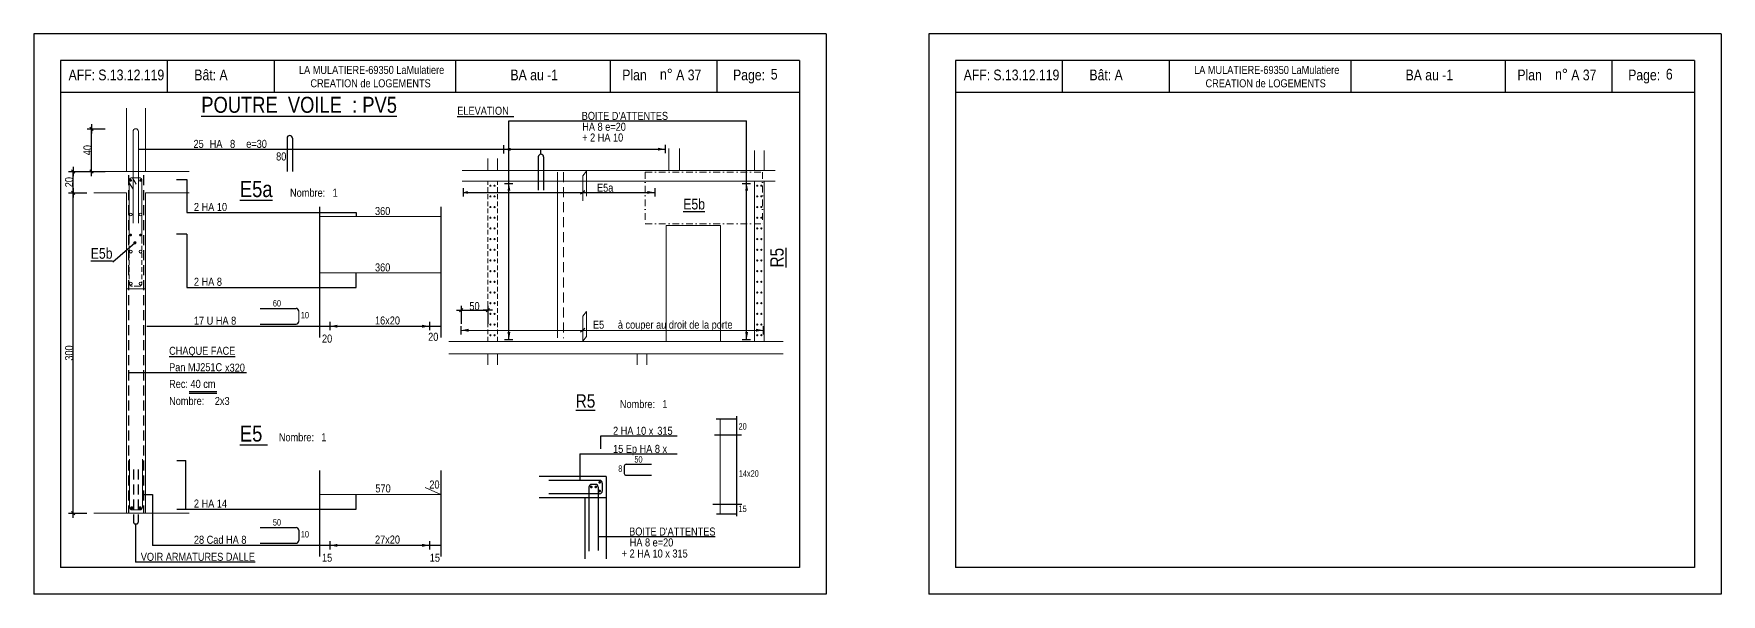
# Model space of a CAD drawing. Header units: metres. Extents: x -9927 to 45032, y -190416 to 12166.
# Drawn here: x 5888 to 9050, y -165593 to -164543 of the extents above; entities that cross this region are included whole.
import ezdxf
from ezdxf.enums import TextEntityAlignment as Align

# ---------------------------------------------------------------- set-up
doc = ezdxf.new("R2010")
doc.units = ezdxf.units.M
doc.header["$PDMODE"] = 65
for name, pattern in [('CACHE2', [0.1875, 0.125, -0.0625]), ('CACHEx2', [19.05, 12.7, -6.35]), ('TIRETPT2', [12.7, 6.35, -3.175, 0, -3.175])]:
    doc.linetypes.add(name, pattern=pattern)
for name, color, linetype in [('01_cote_gen', 4, 'Continuous'), ('01_fenetres', 171, 'Continuous'), ('01_linteaux', 3, 'Continuous'), ('01_murs_coup', 5, 'Continuous'), ('01_sem', 42, 'Continuous'), ('01_texte', 230, 'Continuous'), ('AA_COTES', 2, 'Continuous')]:
    doc.layers.add(name, color=color, linetype=linetype)
doc.styles.add('STYLE2', font='ARIALN.TTF')
doc.dimstyles.new('JB25', dxfattribs={"dimscale": 0.1, "dimtxt": 150, "dimasz": 17, "dimexe": 0.1, "dimexo": 0.1, "dimgap": 0.09, "dimtad": 1, "dimdec": 1, "dimlfac": 0.5, "dimdsep": 46, "dimtxsty": 'STYLE2', "dimblk1": 'BOND_G', "dimblk2": 'BOND_D', "dimsah": 1, "dimcen": 1.5, "dimdle": 0.01, "dimse1": 1, "dimse2": 1, "dimclrd": 4, "dimclre": 2, "dimclrt": 5, "dimadec": 0, "dimazin": 0, "dimtfac": 2.333333, "dimtdec": 1, "dimtix": 1, "dimtmove": 2, "dimatfit": 3, "dimldrblk": 'BOND_G', "dimfxl": 1, "dimtolj": 1, "dimtzin": 0, "dimarcsym": 0})

# ---------------------------------------------------------------- blocks, each defined once
blk = doc.blocks.new('BOND_G')
at = {"layer": 'AA_COTES', "color": 0}
for p, q in [((5, 0), (-5, 0)), ((1.8, 1.8), (-1.8, -1.8)), ((0, -5), (0, 15))]:
    blk.add_line(p, q, dxfattribs=at)
blk = doc.blocks.new('BOND_D')
at = {"layer": 'AA_COTES', "color": 0}
for p, q in [((5, 0), (-5, 0)), ((-1.8, -1.8), (1.8, 1.8)), ((0, 5), (0, -15))]:
    blk.add_line(p, q, dxfattribs=at)
blk = doc.blocks.new('*D1632')
at = {"layer": '01_cote_gen', "color": 4, "lineweight": -2, "ltscale": 0.5, "transparency": 16777216}
blk.add_line((5961.8, -165439.3), (5961.8, -164842.7), dxfattribs=at)
at = {"layer": 'DEFPOINTS', "color": 0, "lineweight": 0, "ltscale": 0.5, "transparency": 16777216}
for p in [(5961.8, -164841), (6000.4, -164841), (6025.8, -165441)]:
    blk.add_point(p, dxfattribs=at)
at = {"layer": '01_cote_gen', "color": 4, "lineweight": -2, "ltscale": 0.5, "transparency": 16777216, "xscale": 1.7, "yscale": 1.7, "zscale": 1.7}
for name, p, rotation in [('BOND_D', (5961.8, -164841), 90), ('BOND_G', (5961.8, -165441), 270)]:
    blk.add_blockref(name, p, dxfattribs=dict(at, rotation=rotation))
at = {"layer": '01_cote_gen', "color": 5, "lineweight": 0, "ltscale": 0.5, "transparency": 16777216, "insert": (5954.1, -165141), "char_height": 15, "attachment_point": 5, "rotation": 90, "style": 'STYLE2'}
blk.add_mtext('\\A1;300', dxfattribs=at)
blk = doc.blocks.new('*D1633')
at = {"layer": '01_cote_gen', "color": 4, "lineweight": -2, "ltscale": 0.5, "transparency": 16777216}
blk.add_line((5961.8, -164839.3), (5961.8, -164802.7), dxfattribs=at)
at = {"layer": 'DEFPOINTS', "color": 0, "lineweight": 0, "ltscale": 0.5, "transparency": 16777216}
for p in [(5961.8, -164801), (6000.4, -164801), (6000.4, -164841)]:
    blk.add_point(p, dxfattribs=at)
at = {"layer": '01_cote_gen', "color": 4, "lineweight": -2, "ltscale": 0.5, "transparency": 16777216, "xscale": 1.7, "yscale": 1.7, "zscale": 1.7}
for name, p, rotation in [('BOND_D', (5961.8, -164801), 90), ('BOND_G', (5961.8, -164841), 270)]:
    blk.add_blockref(name, p, dxfattribs=dict(at, rotation=rotation))
at = {"layer": '01_cote_gen', "color": 5, "lineweight": 0, "ltscale": 0.5, "transparency": 16777216, "insert": (5954.1, -164821), "char_height": 15, "attachment_point": 5, "rotation": 90, "style": 'STYLE2'}
blk.add_mtext('\\A1;20', dxfattribs=at)
blk = doc.blocks.new('*D1634')
at = {"layer": '01_cote_gen', "color": 4, "lineweight": -2, "ltscale": 0.5, "transparency": 16777216}
blk.add_line((5996.3, -164799.3), (5996.3, -164722.7), dxfattribs=at)
at = {"layer": 'DEFPOINTS', "color": 0, "lineweight": 0, "ltscale": 0.5, "transparency": 16777216}
for p in [(5996.3, -164721), (6079.1, -164721), (6022, -164801)]:
    blk.add_point(p, dxfattribs=at)
at = {"layer": '01_cote_gen', "color": 4, "lineweight": -2, "ltscale": 0.5, "transparency": 16777216, "xscale": 1.7, "yscale": 1.7, "zscale": 1.7}
for name, p, rotation in [('BOND_D', (5996.3, -164721), 90), ('BOND_G', (5996.3, -164801), 270)]:
    blk.add_blockref(name, p, dxfattribs=dict(at, rotation=rotation))
at = {"layer": '01_cote_gen', "color": 5, "lineweight": 0, "ltscale": 0.5, "transparency": 16777216, "insert": (5988.6, -164761), "char_height": 15, "attachment_point": 5, "rotation": 90, "style": 'STYLE2'}
blk.add_mtext('\\A1;40', dxfattribs=at)
blk = doc.blocks.new('*D1631')
at = {"layer": '01_cote_gen', "color": 4, "lineweight": -2, "ltscale": 0.5, "transparency": 16777216}
blk.add_line((6690.6, -165060.9), (6737.2, -165060.9), dxfattribs=at)
at = {"layer": 'DEFPOINTS', "color": 0, "lineweight": 0, "ltscale": 0.5, "transparency": 16777216}
for p in [(6688.9, -165062.3), (6738.9, -165060.9), (6738.9, -165062.3)]:
    blk.add_point(p, dxfattribs=at)
at = {"layer": '01_cote_gen', "color": 4, "lineweight": -2, "ltscale": 0.5, "transparency": 16777216, "xscale": 1.7, "yscale": 1.7, "zscale": 1.7, "rotation": 180}
blk.add_blockref('BOND_G', (6688.9, -165060.9), dxfattribs=at)
at = {"layer": '01_cote_gen', "color": 4, "lineweight": -2, "ltscale": 0.5, "transparency": 16777216, "xscale": 1.7, "yscale": 1.7, "zscale": 1.7}
blk.add_blockref('BOND_D', (6738.9, -165060.9), dxfattribs=at)
at = {"layer": '01_cote_gen', "color": 5, "lineweight": 0, "ltscale": 0.5, "transparency": 16777216, "insert": (6713.9, -165053.3), "char_height": 15, "attachment_point": 5, "style": 'STYLE2'}
blk.add_mtext('\\A1;50', dxfattribs=at)

msp = doc.modelspace()

# ---------------------------------------------------------------- linework, layer by layer
at = {"layer": '01_cote_gen', "color": 2, "lineweight": 0, "ltscale": 0.5}
for p, q in [((7238.85, -164761.88), (7238.85, -164799.31)), ((7256.85, -164761.88), (7256.85, -164799.31)), ((6738.85, -164799.31), (6738.85, -164776.34)), ((6756.85, -164799.31), (6756.85, -164776.34)), ((6066.73, -164822.04), (6073.97, -164833.93)), ((6072.73, -164812.58), (6079.97, -164824.47)), ((7238.85, -164819.31), (7238.85, -165119.31)), ((7256.85, -164819.31), (7256.85, -165119.31)), ((7072.85, -164902.31), (7072.85, -165119.31)), ((7174.85, -164902.31), (7174.85, -165119.31)), ((6384.48, -165062.41), (6384.48, -165082.02)), ((6738.85, -165142.31), (6738.85, -165163.21)), ((6756.85, -165142.31), (6756.85, -165163.21)), ((7018.85, -165142.31), (7018.85, -165163.21)), ((7036.85, -165142.31), (7036.85, -165163.21))]:
    msp.add_line(p, q, dxfattribs=at)
at = {"layer": '01_cote_gen', "color": 5, "linetype": 'Continuous', "lineweight": 0}
msp.add_line((6869.28, -164802.38), (6869.28, -165112.76), dxfattribs=at)
at = {"layer": '01_cote_gen', "color": 5, "linetype": 'CACHE2', "lineweight": 0, "ltscale": 150}
msp.add_line((6880.43, -164802.38), (6880.43, -165113.24), dxfattribs=at)
at = {"layer": '01_cote_gen', "color": 2, "lineweight": 0, "ltscale": 0.5, "const_width": 2.5, "flags": 128}
for points in [[(6931.58, -165391.95, 1), (6934.08, -165391.95, 1)], [(6939.96, -165391.95, 1), (6942.46, -165391.95, 1)], [(6947.14, -165399.64, 1), (6949.64, -165399.64, 1)], [(6947.24, -165383.35, 1), (6949.74, -165383.35, 1)]]:
    msp.add_lwpolyline(points, format="xyb", close=True, dxfattribs=at)
at = {"layer": '01_cote_gen', "color": 2, "lineweight": 0, "ltscale": 0.5}
for centre in [(6069.69, -164881.5), (6087.77, -164881.5), (6069.69, -164951.05), (6087.77, -164951.05), (6069.69, -165011.06), (6087.77, -165011.06)]:
    msp.add_circle(centre, 2.64, dxfattribs=at)
at = {"layer": '01_fenetres', "ltscale": 30}
for p, q in [((5937.88, -164592.94), (5937.88, -165542.94)), ((5937.88, -164592.94), (5937.88, -165542.94)), ((5937.88, -164592.94), (5937.88, -165542.94)), ((7322.88, -164592.94), (5937.88, -164592.94)), ((6137.88, -164592.94), (6137.88, -164652.94)), ((6338.28, -164592.94), (6338.28, -164652.94)), ((6678.45, -164592.94), (6678.45, -164652.94)), ((6968.75, -164652.94), (6968.75, -164592.94)), ((7168.75, -164652.94), (7168.75, -164592.94)), ((7322.88, -164592.94), (7322.88, -165542.94)), ((7615.37, -164592.94), (7615.37, -165542.94)), ((7615.37, -164592.94), (7615.37, -165542.94)), ((7615.37, -164592.94), (7615.37, -165542.94)), ((9000.37, -164592.94), (7615.37, -164592.94)), ((7815.37, -164592.94), (7815.37, -164652.94)), ((8015.76, -164592.94), (8015.76, -164652.94)), ((8355.94, -164592.94), (8355.94, -164652.94)), ((8646.24, -164652.94), (8646.24, -164592.94)), ((8846.24, -164652.94), (8846.24, -164592.94)), ((9000.37, -164592.94), (9000.37, -165542.94)), ((7322.88, -164652.94), (5937.88, -164652.94)), ((9000.37, -164652.94), (7615.37, -164652.94)), ((7322.88, -165542.94), (5937.88, -165542.94)), ((9000.37, -165542.94), (7615.37, -165542.94))]:
    msp.add_line(p, q, dxfattribs=at)
at = {"layer": '01_linteaux', "linetype": 'Continuous'}
for p, q in [((6362.58, -164738.61), (6362.58, -164800.78)), ((6372.58, -164738.61), (6372.58, -164800.78)), ((6833.35, -164773.65), (6833.35, -164835.82)), ((6843.35, -164773.65), (6843.35, -164835.82)), ((6311.9, -165057.41), (6379.48, -165057.41)), ((6311.9, -165087.02), (6379.48, -165087.02)), ((6960.89, -165372.14), (6835.19, -165372.14)), ((6948.39, -165379.64), (6853.39, -165379.64)), ((6928.39, -165392.14), (6928.39, -165512.14)), ((6940.63, -165387.14), (6933.39, -165387.14)), ((6945.63, -165392.14), (6945.63, -165511.2)), ((6953.39, -165384.64), (6953.39, -165399.64)), ((6960.89, -165372.14), (6960.89, -165526.58)), ((6960.89, -165412.14), (6835.19, -165412.14)), ((6948.39, -165404.64), (6853.39, -165404.64)), ((6920.89, -165412.14), (6920.89, -165526.58)), ((6311.9, -165467.87), (6379.48, -165467.87)), ((6384.48, -165472.87), (6384.48, -165492.48)), ((6311.9, -165497.48), (6379.48, -165497.48))]:
    msp.add_line(p, q, dxfattribs=at)
at = {"layer": '01_linteaux', "linetype": 'CACHEx2', "lineweight": 18, "ltscale": 0.7}
for p, q in [((6738.85, -165119.31), (6738.85, -164819.31)), ((6756.85, -165119.31), (6756.85, -164819.31)), ((6066.73, -164926.97), (6066.73, -165009.98)), ((6090.73, -164926.97), (6090.73, -165009.98)), ((6084.73, -165015.98), (6072.73, -165015.98))]:
    msp.add_line(p, q, dxfattribs=at)
at = {"layer": '01_linteaux', "linetype": 'Continuous'}
for centre, start, end in [((6367.58, -164738.61), 0, 180), ((6838.35, -164773.65), 0, 180), ((6379.48, -165062.41), 0, 90), ((6379.48, -165082.02), 270, 0), ((6933.39, -165392.14), 90, 180), ((6940.63, -165392.14), 0, 90), ((6948.39, -165384.64), 0, 90), ((6948.39, -165399.64), 270, 0), ((6379.48, -165472.87), 0, 90), ((6379.48, -165492.48), 270, 0)]:
    msp.add_arc(centre, 5, start, end, dxfattribs=at)
at = {"layer": '01_murs_coup', "linetype": 'Continuous', "lineweight": 5}
for p, q in [((6061.44, -164682.29), (6061.44, -164800.97)), ((6097.44, -164682.29), (6097.44, -164800.97)), ((6000.35, -164800.97), (6061.44, -164800.97)), ((6061.44, -164800.97), (6179.36, -164800.97)), ((6000.35, -164840.97), (6061.44, -164840.97)), ((6061.44, -164840.97), (6061.44, -165440.97)), ((6097.44, -164840.97), (6097.44, -165440.97)), ((6097.44, -164840.97), (6179.36, -164840.97)), ((6000.35, -165440.97), (6097.44, -165440.97)), ((6097.44, -165440.97), (6179.36, -165440.97))]:
    msp.add_line(p, q, dxfattribs=at)
at = {"layer": '01_sem', "color": 2, "lineweight": 0, "ltscale": 7}
for p, q in [((6074.09, -164725.97), (6074.09, -164898.03)), ((6084.09, -164725.97), (6084.09, -164898.03)), ((7078, -164757.75), (7078, -164799.31)), ((7098, -164757.75), (7098, -164799.31)), ((6066.73, -164818.58), (6066.73, -164926.97)), ((6084.73, -164812.58), (6072.73, -164812.58)), ((6090.73, -164818.58), (6090.73, -164926.97)), ((6690.64, -164799.31), (7277.18, -164799.31)), ((6690.64, -164819.31), (7277.18, -164819.31)), ((6916.71, -164808.91), (6923.99, -164800.2)), ((6916.71, -164855.95), (6916.71, -164808.91)), ((6923.99, -164847.25), (6923.99, -164800.2)), ((6423.32, -164885.34), (6650.58, -164885.34)), ((7072.85, -164902.31), (7174.85, -164902.31)), ((6423.32, -164990.93), (6650.58, -164990.93)), ((6061.44, -165020.97), (6097.44, -165020.97)), ((6916.71, -165071.82), (6923.99, -165063.11)), ((6916.71, -165118.86), (6916.71, -165071.82)), ((6923.99, -165110.15), (6923.99, -165063.11)), ((6916.71, -165118.86), (6923.99, -165110.15)), ((6665.89, -165119.31), (7292.25, -165119.31)), ((6665.89, -165142.31), (7292.25, -165142.31)), ((7174, -165264.92), (7174, -165442.11)), ((6067.44, -165339.97), (6067.44, -165429.97)), ((6091.44, -165339.97), (6091.44, -165429.97)), ((6650.58, -165406.38), (6621.26, -165393.04)), ((6423.32, -165406.38), (6650.58, -165406.38)), ((6072.44, -165434.97), (6086.44, -165434.97))]:
    msp.add_line(p, q, dxfattribs=at)
at = {"layer": '01_sem', "color": 2, "linetype": 'TIRETPT2', "lineweight": 0, "ltscale": 2}
for p, q in [((7033.85, -164802.31), (7253.85, -164802.31)), ((7033.85, -164802.31), (7033.85, -164899.31)), ((7253.85, -164802.31), (7253.85, -164899.31)), ((7033.85, -164899.31), (7253.85, -164899.31))]:
    msp.add_line(p, q, dxfattribs=at)
at = {"layer": '01_sem', "color": 2, "lineweight": 0, "ltscale": 7, "flags": 128}
for points, const_width in [([(6069.56, -164816.46, -1), (6069.56, -164818.96, -1)], 2.5), ([(6087.9, -164816.46, 1), (6087.9, -164818.96, 1)], 2.5), ([(6742.71, -164827.68, 1), (6744.71, -164827.68, 1)], 2), ([(6750.42, -164827.68, 1), (6752.42, -164827.68, 1)], 2), ([(7242.71, -164827.68, 1), (7244.71, -164827.68, 1)], 2), ([(7250.42, -164827.68, 1), (7252.42, -164827.68, 1)], 2), ([(6742.71, -164847.68, 1), (6744.71, -164847.68, 1)], 2), ([(6750.42, -164847.68, 1), (6752.42, -164847.68, 1)], 2), ([(7242.71, -164847.68, 1), (7244.71, -164847.68, 1)], 2), ([(7250.42, -164847.68, 1), (7252.42, -164847.68, 1)], 2), ([(6742.71, -164867.68, 1), (6744.71, -164867.68, 1)], 2), ([(6742.71, -164887.68, 1), (6744.71, -164887.68, 1)], 2), ([(6750.42, -164867.68, 1), (6752.42, -164867.68, 1)], 2), ([(6750.42, -164887.68, 1), (6752.42, -164887.68, 1)], 2), ([(7242.71, -164867.68, 1), (7244.71, -164867.68, 1)], 2), ([(7242.71, -164887.68, 1), (7244.71, -164887.68, 1)], 2), ([(7250.42, -164867.68, 1), (7252.42, -164867.68, 1)], 2), ([(7250.42, -164887.68, 1), (7252.42, -164887.68, 1)], 2), ([(6069.56, -164918.73, -1), (6069.56, -164921.23, -1)], 2.5), ([(6087.9, -164918.73, 1), (6087.9, -164921.23, 1)], 2.5), ([(6742.71, -164907.68, 1), (6744.71, -164907.68, 1)], 2), ([(6750.42, -164907.68, 1), (6752.42, -164907.68, 1)], 2), ([(7242.71, -164907.68, 1), (7244.71, -164907.68, 1)], 2), ([(7250.42, -164907.68, 1), (7252.42, -164907.68, 1)], 2), ([(6742.71, -164927.68, 1), (6744.71, -164927.68, 1)], 2), ([(6742.71, -164947.68, 1), (6744.71, -164947.68, 1)], 2), ([(6750.42, -164927.68, 1), (6752.42, -164927.68, 1)], 2), ([(6750.42, -164947.68, 1), (6752.42, -164947.68, 1)], 2), ([(7242.71, -164927.68, 1), (7244.71, -164927.68, 1)], 2), ([(7242.71, -164947.68, 1), (7244.71, -164947.68, 1)], 2), ([(7250.42, -164927.68, 1), (7252.42, -164927.68, 1)], 2), ([(7250.42, -164947.68, 1), (7252.42, -164947.68, 1)], 2), ([(6742.71, -164967.68, 1), (6744.71, -164967.68, 1)], 2), ([(6742.71, -164987.68, 1), (6744.71, -164987.68, 1)], 2), ([(6750.42, -164967.68, 1), (6752.42, -164967.68, 1)], 2), ([(6750.42, -164987.68, 1), (6752.42, -164987.68, 1)], 2), ([(7242.71, -164967.68, 1), (7244.71, -164967.68, 1)], 2), ([(7242.71, -164987.68, 1), (7244.71, -164987.68, 1)], 2), ([(7250.42, -164967.68, 1), (7252.42, -164967.68, 1)], 2), ([(7250.42, -164987.68, 1), (7252.42, -164987.68, 1)], 2), ([(6742.71, -165007.68, 1), (6744.71, -165007.68, 1)], 2), ([(6750.42, -165007.68, 1), (6752.42, -165007.68, 1)], 2), ([(7242.71, -165007.68, 1), (7244.71, -165007.68, 1)], 2), ([(7250.42, -165007.68, 1), (7252.42, -165007.68, 1)], 2), ([(6742.71, -165027.68, 1), (6744.71, -165027.68, 1)], 2), ([(6742.71, -165047.68, 1), (6744.71, -165047.68, 1)], 2), ([(6750.42, -165027.68, 1), (6752.42, -165027.68, 1)], 2), ([(6750.42, -165047.68, 1), (6752.42, -165047.68, 1)], 2), ([(7242.71, -165027.68, 1), (7244.71, -165027.68, 1)], 2), ([(7242.71, -165047.68, 1), (7244.71, -165047.68, 1)], 2), ([(7250.42, -165027.68, 1), (7252.42, -165027.68, 1)], 2), ([(7250.42, -165047.68, 1), (7252.42, -165047.68, 1)], 2), ([(6742.71, -165067.68, 1), (6744.71, -165067.68, 1)], 2), ([(6750.42, -165067.68, 1), (6752.42, -165067.68, 1)], 2), ([(7242.71, -165067.68, 1), (7244.71, -165067.68, 1)], 2), ([(7250.42, -165067.68, 1), (7252.42, -165067.68, 1)], 2), ([(6742.71, -165087.68, 1), (6744.71, -165087.68, 1)], 2), ([(6742.71, -165107.68, 1), (6744.71, -165107.68, 1)], 2), ([(6750.42, -165087.68, 1), (6752.42, -165087.68, 1)], 2), ([(6750.42, -165107.68, 1), (6752.42, -165107.68, 1)], 2), ([(7242.71, -165087.68, 1), (7244.71, -165087.68, 1)], 2), ([(7242.71, -165107.68, 1), (7244.71, -165107.68, 1)], 2), ([(7250.42, -165087.68, 1), (7252.42, -165087.68, 1)], 2), ([(7250.42, -165107.68, 1), (7252.42, -165107.68, 1)], 2), ([(6069.96, -165431.13, 1), (6072.96, -165431.13, 1)], 3), ([(6085.6, -165431.13, 1), (6088.6, -165431.13, 1)], 3)]:
    msp.add_lwpolyline(points, format="xyb", close=True, dxfattribs=dict(at, const_width=const_width))
at = {"layer": '01_sem', "color": 2, "lineweight": 0, "ltscale": 7}
for centre, radius, start, end in [((6079.09, -164725.97), 5, 0, 180), ((6072.73, -164818.58), 6, 90, 180), ((6084.73, -164818.58), 6, 0, 90), ((6072.73, -165009.98), 6, 180, 270), ((6084.73, -165009.98), 6, 270, 0), ((6072.44, -165429.97), 5, 180, 270), ((6086.44, -165429.97), 5, 270, 0)]:
    msp.add_arc(centre, radius, start, end, dxfattribs=at)
at = {"layer": '01_texte', "ltscale": 30}
for p, q in [((5887.88, -164542.94), (5887.88, -165592.94)), ((7372.88, -164542.94), (5887.88, -164542.94)), ((7372.88, -164542.94), (7372.88, -165592.94)), ((7565.37, -164542.94), (7565.37, -165592.94)), ((9050.37, -164542.94), (7565.37, -164542.94)), ((9050.37, -164542.94), (9050.37, -165592.94)), ((6084.09, -164759.22), (7071.47, -164759.22)), ((6767.92, -164751.4), (6767.92, -164767.04)), ((6838.35, -164768.65), (6838.35, -164759.22)), ((7071.47, -164751.16), (7071.47, -164766.79)), ((6155.23, -164816.17), (6174.69, -164816.17)), ((6174.69, -164816.17), (6174.69, -164877.9)), ((6770.35, -164823.22), (6785.99, -164823.22)), ((6778.41, -165115.45), (6778.41, -164823.22)), ((7215.77, -164823.22), (7231.41, -164823.22)), ((7223.83, -165115.45), (7223.83, -164823.22)), ((6692.84, -164832.16), (6692.84, -164847.8)), ((6692.84, -164840.22), (7051.76, -164840.22)), ((6920.84, -164836.91), (6912.57, -164843.53)), ((7051.76, -164832.16), (7051.76, -164847.8)), ((6174.69, -164877.9), (6492.33, -164877.9)), ((6423.32, -164867.4), (6423.32, -165112.03)), ((6492.33, -164877.9), (6492.33, -164885.34)), ((6650.58, -164867.4), (6650.58, -165112.03)), ((6174.69, -164918.1), (6155.23, -164918.1)), ((6174.69, -164918.1), (6174.69, -165018.03)), ((6174.69, -165018.03), (6492.33, -165018.03)), ((6492.33, -165018.03), (6492.33, -164990.93)), ((6099.5, -165090.88), (6650.58, -165090.88)), ((6443.04, -165082.82), (6443.04, -165098.46)), ((6629.49, -165082.82), (6629.49, -165098.46)), ((6688.85, -165106.47), (6688.85, -165090.83)), ((6688.85, -165098.65), (7255.19, -165098.41)), ((6920.84, -165095.1), (6912.57, -165101.72)), ((7255.19, -165106.47), (7255.19, -165090.83)), ((6770.35, -165115.45), (6785.99, -165115.45)), ((7215.77, -165115.45), (7231.41, -165115.45)), ((6155.92, -165342.62), (6172.99, -165342.62)), ((6172.99, -165433.48), (6172.99, -165342.62)), ((6423.32, -165360.91), (6423.32, -165522.48)), ((6650.58, -165360.91), (6650.58, -165522.48)), ((6091.44, -165405.94), (6110.61, -165405.94)), ((6110.61, -165405.94), (6110.61, -165501.34)), ((6492.33, -165433.48), (6492.33, -165406.38)), ((6078.67, -165461.03), (6078.67, -165532.81)), ((6155.92, -165433.48), (6492.33, -165433.48)), ((6650.58, -165501.34), (6110.61, -165501.34)), ((6443.04, -165493.28), (6443.04, -165508.92)), ((6629.49, -165493.28), (6629.49, -165508.92)), ((6302.82, -165532.81), (6078.67, -165532.81)), ((7372.88, -165592.94), (5887.88, -165592.94)), ((9050.37, -165592.94), (7565.37, -165592.94))]:
    msp.add_line(p, q, dxfattribs=at)
at = {"layer": '01_texte'}
for p, q in [((6778.41, -164706.32), (7223.83, -164706.32)), ((6778.41, -164823.22), (6778.41, -164706.32)), ((6918.19, -164706.32), (7035.08, -164706.32)), ((7223.83, -164823.22), (7223.83, -164706.32)), ((6035.82, -164970.41), (6077.48, -164934.5)), ((6286.35, -165178.25), (6065.44, -165178.25)), ((6230.92, -165213.45), (6179.16, -165213.45)), ((6230.92, -165216.76), (6179.16, -165216.76)), ((7204.74, -165264.92), (7166.53, -165264.92)), ((7204.74, -165259.5), (7204.74, -165446.52)), ((6950.66, -165320.31), (6950.66, -165296.26)), ((6950.66, -165296.26), (7093.38, -165296.26)), ((7214.3, -165295), (7163.46, -165295)), ((6911.38, -165330.13), (7093.38, -165330.13)), ((6911.38, -165330.13), (6911.38, -165379.64)), ((6994.54, -165352.89), (6994.54, -165366.62)), ((6998.04, -165349.39), (7045.35, -165349.39)), ((6998.04, -165370.12), (7045.35, -165370.12)), ((7214.69, -165424.98), (7160.3, -165424.98)), ((7167.61, -165442.36), (7206.1, -165442.36)), ((6945.63, -165484.97), (7164.71, -165484.97))]:
    msp.add_line(p, q, dxfattribs=at)
at = {"layer": '01_texte', "linetype": 'CACHE2', "ltscale": 150}
for p, q in [((6065.44, -164807.84), (6065.44, -165440.97)), ((6093.44, -164807.84), (6093.44, -165440.97)), ((6074.91, -165359.19), (6074.91, -165458.03)), ((6083.74, -165359.19), (6083.74, -165458.03)), ((6077.91, -165461.03), (6080.74, -165461.03))]:
    msp.add_line(p, q, dxfattribs=at)
at = {"layer": '01_texte', "const_width": 3, "flags": 128}
msp.add_lwpolyline([(6075.98, -164934.5, 1), (6078.98, -164934.5, 1)], format="xyb", close=True, dxfattribs=at)
at = {"layer": '01_texte'}
for centre, start, end in [((6998.04, -165352.89), 90, 180), ((6998.04, -165366.62), 180, 270)]:
    msp.add_arc(centre, 3.5, start, end, dxfattribs=at)
at = {"layer": '01_texte', "linetype": 'CACHE2', "ltscale": 150}
for centre, start, end in [((6077.91, -165458.03), 180, 270), ((6080.74, -165458.03), 270, 0)]:
    msp.add_arc(centre, 3, start, end, dxfattribs=at)
at = {"layer": '01_texte', "ltscale": 30}
for points in [[(6767.92, -164759.46), (6781.74, -164756.7), (6781.74, -164759.46)], [(6767.92, -164759.46), (6781.74, -164762.21), (6781.74, -164759.46)], [(7071.47, -164759.22), (7057.64, -164756.46), (7057.64, -164759.22)], [(7071.47, -164759.22), (7057.64, -164761.97), (7057.64, -164759.22)], [(6778.41, -164823.22), (6775.65, -164837.05), (6778.41, -164837.05)], [(6778.41, -164823.22), (6781.16, -164837.05), (6778.41, -164837.05)], [(7223.83, -164823.22), (7221.08, -164837.05), (7223.83, -164837.05)], [(7223.83, -164823.22), (7226.59, -164837.05), (7223.83, -164837.05)], [(6692.84, -164840.22), (6700.86, -164837.46), (6700.86, -164840.22)], [(6692.84, -164840.22), (6700.86, -164842.97), (6700.86, -164840.22)], [(7051.76, -164840.22), (7037.94, -164837.46), (7037.94, -164840.22)], [(7051.76, -164840.22), (7037.94, -164842.97), (7037.94, -164840.22)], [(6443.04, -165090.88), (6456.86, -165088.13), (6456.86, -165090.88)], [(6443.04, -165090.88), (6456.86, -165093.64), (6456.86, -165090.88)], [(6629.49, -165090.88), (6615.67, -165088.13), (6615.67, -165090.88)], [(6629.49, -165090.88), (6615.67, -165093.64), (6615.67, -165090.88)], [(6688.85, -165098.41), (6702.67, -165095.65), (6702.67, -165098.41)], [(6688.85, -165098.41), (6702.67, -165101.16), (6702.67, -165098.41)], [(6778.41, -165115.45), (6775.65, -165101.63), (6778.41, -165101.63)], [(6778.41, -165115.45), (6781.16, -165101.63), (6778.41, -165101.63)], [(7223.83, -165115.45), (7221.08, -165101.63), (7223.83, -165101.63)], [(7223.83, -165115.45), (7226.59, -165101.63), (7223.83, -165101.63)], [(7255.19, -165098.41), (7241.37, -165095.65), (7241.37, -165098.41)], [(7255.19, -165098.41), (7241.37, -165101.16), (7241.37, -165098.41)], [(6443.04, -165501.34), (6456.86, -165498.58), (6456.86, -165501.34)], [(6443.04, -165501.34), (6456.86, -165504.09), (6456.86, -165501.34)], [(6629.49, -165501.34), (6615.67, -165498.58), (6615.67, -165501.34)], [(6629.49, -165501.34), (6615.67, -165504.09), (6615.67, -165501.34)]]:
    msp.add_solid(points, dxfattribs=at)

# ---------------------------------------------------------------- texts
at = {"layer": '01_texte', "style": 'STYLE2'}
for s, height, p in [('LA MULATIERE-69350 LaMulatiere', 15, (6384.97, -164618.23)), ('LA MULATIERE-69350 LaMulatiere', 15, (8062.46, -164618.23)), ('AFF:', 20, (5953.18, -164630.1)), ('S.13.12.119', 20, (6008.84, -164630.1)), ('Bât: A', 20, (6188.82, -164630.1)), ('CREATION de LOGEMENTS', 15, (6406.46, -164643.23)), ('BA au -1', 20, (6781.28, -164630.1)), ('Plan', 20, (6990.8, -164630.1)), ('n%%D', 20, (7061.48, -164628.65)), ('A 37', 20, (7091.82, -164630.1)), ('Page:', 20, (7198.46, -164630.1)), ('5', 20, (7269.15, -164628.65)), ('AFF:', 20, (7630.66, -164630.1)), ('S.13.12.119', 20, (7686.33, -164630.1)), ('Bât: A', 20, (7866.31, -164630.1)), ('CREATION de LOGEMENTS', 15, (8083.94, -164643.23)), ('BA au -1', 20, (8458.76, -164630.1)), ('Plan', 20, (8668.28, -164630.1)), ('n%%D', 20, (8738.97, -164628.65)), ('A 37', 20, (8769.31, -164630.1)), ('Page:', 20, (8875.95, -164630.1)), ('6', 20, (8946.63, -164628.65)), ('%%UELEVATION  ', 15, (6681.63, -164694.67)), ('HA', 15, (6217.61, -164756.76)), ('8', 15, (6255.78, -164756.76)), ('80', 15, (6342.14, -164780.27)), ('%%UE5a', 30, (6274.25, -164848.89)), ('E5a', 15, (6943.46, -164838.86)), ('2 HA 10', 15, (6188.05, -164874.95)), ('Nombre:', 15, (6368.22, -164848.26)), ('1', 15, (6447.84, -164848.26)), ('%%UE5b', 20, (7105.07, -164872.06)), ('360', 15, (6527.42, -164882.55)), ('%%UE5b', 20, (5994.72, -164964.38)), ('360', 15, (6527.42, -164988.14)), ('2 HA 8', 15, (6188.05, -165015.07)), ('60', 12, (6335.96, -165053.86)), ('17 U HA 8', 15, (6188.05, -165087.93)), ('10', 12, (6388.47, -165076.07)), ('16x20', 15, (6527.42, -165087.59)), ('E5', 15, (6935.88, -165095.42)), ('à couper au droit de la porte', 15, (6982.55, -165095.42)), ('20', 15, (6428.1, -165121.53)), ('20', 15, (6627.02, -165118.16)), ('%%UCHAQUE FACE', 15, (6141.58, -165144.37)), ('Pan MJ251C', 15, (6141.58, -165175.15)), ('x320', 15, (6246.32, -165175.95)), ('Rec: 40 cm', 15, (6141.58, -165206.43)), ('Nombre:', 15, (6141.58, -165238.34)), (' 2x3', 15, (6222.43, -165238.34)), ('%%UR5', 25, (6903.63, -165243.39)), ('Nombre:', 15, (6986.32, -165244.2)), ('1', 15, (7065.94, -165244.2)), ('%%UE5 ', 30, (6274.25, -165306.98)), ('Nombre:', 15, (6347.22, -165306.35)), ('1', 15, (6426.84, -165306.35)), ('2 HA 10 x', 15, (6973.57, -165294.24)), ('315', 15, (7056.47, -165294.24)), ('20', 12, (7208.68, -165284.55)), ('15 Ep HA 8 x', 15, (6973.57, -165328.1)), ('50', 12, (7013.52, -165346.22)), ('8', 12, (6983.37, -165363.61)), ('14x20', 12, (7209.18, -165372.75)), ('570', 15, (6528.15, -165402.18)), ('20', 15, (6629.26, -165394.95)), ('2 HA 14', 15, (6188.05, -165430.52)), ('15', 12, (7208.68, -165438.77)), ('50', 12, (6335.96, -165464.32)), ('28 Cad HA 8', 15, (6188.05, -165498.38)), ('10', 12, (6388.47, -165486.53)), ('27x20', 15, (6527.42, -165498.04)), ('VOIR ARMATURES DALLE', 15, (6088.5, -165530.3)), ('15', 15, (6428.1, -165531.99)), ('15', 15, (6630.07, -165531.99))]:
    msp.add_text(s, height=height, dxfattribs=at).set_placement(p)
msp.add_text('%%UPOUTRE  VOILE  : PV5', height=30, dxfattribs=at).set_placement((6385.22, -164676), align=Align.MIDDLE)
for s, p in [("BOITE D'ATTENTES", (7076.59, -164704.3)), ('+ 2 HA 10  ', (7002.12, -164744.83)), ('HA 8 e=20', (6997.52, -164724.69)), ('25', (6206.41, -164756.76)), ("BOITE D'ATTENTES", (7165.48, -165482.95)), ('HA 8 e=20', (7086.42, -165503.35)), ('+ 2 HA 10 x 315', (7113.42, -165524.15))]:
    msp.add_text(s, height=15, dxfattribs=at).set_placement(p, align=Align.RIGHT)
msp.add_text('e=30', height=15, dxfattribs=at).set_placement((6305.44, -164756.76), align=Align.CENTER)
msp.add_text('%%UR5', height=25, rotation=90, dxfattribs=at).set_placement((7293.22, -164980.74))

# ---------------------------------------------------------------- dimensions: what is measured, and where the dimension line sits
at = {"layer": '01_cote_gen', "color": 2, "lineweight": 0, "ltscale": 0.5}
for base, p1, p2, picture, middle in [((5996.3, -164720.97), (6021.96, -164800.97), (6079.09, -164720.97), '*D1634', (5988.64, -164760.97)), ((5961.82, -164800.97), (6000.35, -164840.97), (6000.35, -164800.97), '*D1633', (5954.15, -164820.97)), ((5961.82, -164840.97), (6025.83, -165440.97), (6000.35, -164840.97), '*D1632', (5954.15, -165140.97))]:
    dim = msp.add_linear_dim(base=base, p1=p1, p2=p2, angle=90, dimstyle='JB25', dxfattribs=at)
    dim.commit()
    dim.dimension.update_dxf_attribs({"geometry": picture, "text_midpoint": middle})
dim = msp.add_linear_dim(base=(6738.85, -165060.93), p1=(6688.85, -165062.35), p2=(6738.85, -165062.35), text='50', dimstyle='JB25', dxfattribs=at)
dim.commit()
dim.dimension.update_dxf_attribs({"geometry": '*D1631', "text_midpoint": (6713.85, -165053.26)})

doc.saveas('drawing.dxf')
